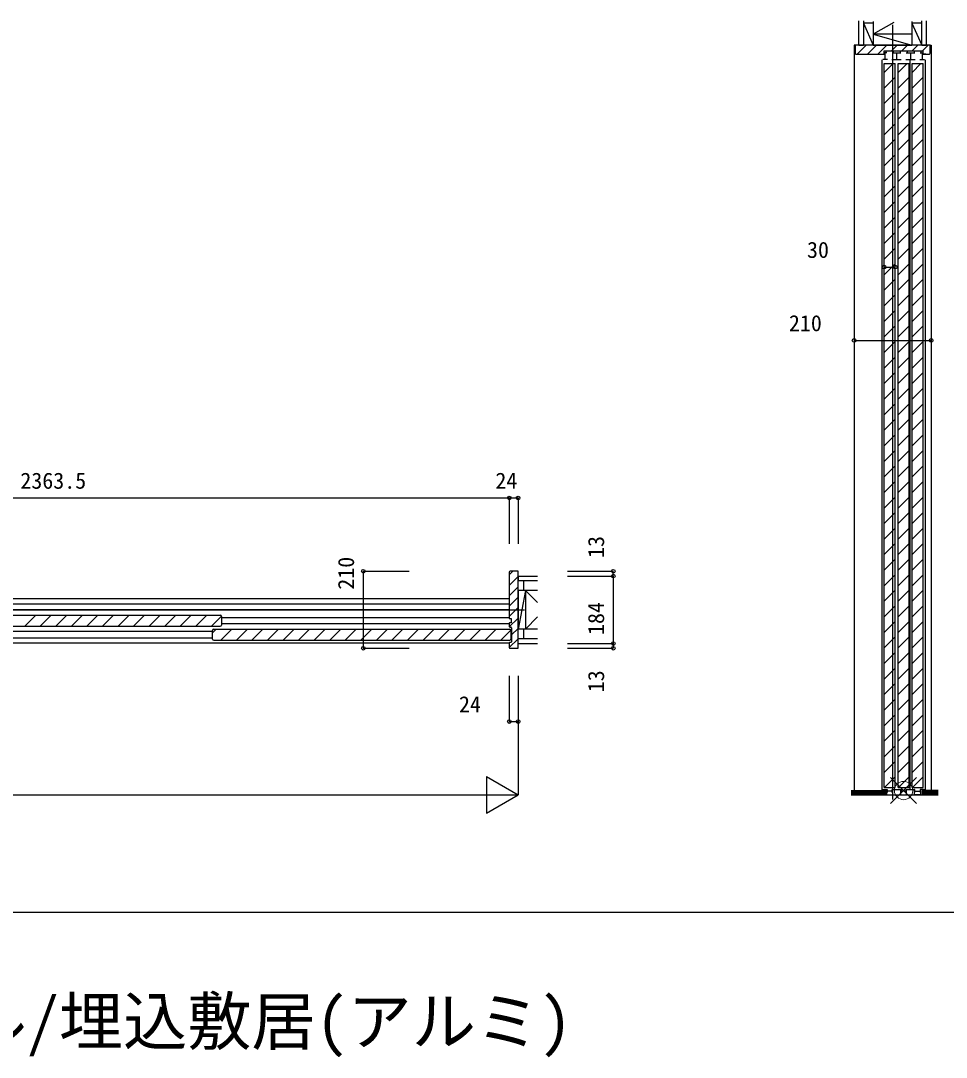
# Model space of a CAD drawing. Units: millimetres, scale not verified. Extents: x -14341 to 14340, y -10000 to 10000.
# Drawn here: x -11984 to -9459, y -7148 to -4320 of the extents above; entities that cross this region are included whole.
import ezdxf
from ezdxf.enums import TextEntityAlignment as Align

# ---------------------------------------------------------------- set-up
doc = ezdxf.new("R2010")
doc.units = ezdxf.units.MM
doc.header["$LTSCALE"] = 50
for name, color, linetype in [('0-0_0', 7, 'Continuous'), ('0-2_YKK_B1', 4, 'Continuous'), ('0-3_YKK_C1', 4, 'Continuous'), ('0-4_YKK_F1', 7, 'Continuous'), ('0-6_YKK_N1', 2, 'Continuous'), ('0-7_YKK_Z1', 7, 'Continuous')]:
    doc.layers.add(name, color=color, linetype=linetype)
doc.layers.add('0-5_YKK_IN', color=1, linetype='Continuous', lineweight=18)
doc.styles.add('ＭＳ ゴシック', font='')
doc.styles.get('ＭＳ ゴシック').set_extended_font_data('MS Gothic')

msp = doc.modelspace()

# ---------------------------------------------------------------- linework, layer by layer
at = {"layer": '0-2_YKK_B1'}
for p, q in [((-10651.18, -5832.24), (-10641.14, -5822.2)), ((-10651.18, -5860.53), (-10627.18, -5836.53)), ((-10627.18, -5835.2), (-10627.18, -5847.7)), ((-10651.18, -5888.81), (-10627.18, -5864.81)), ((-10627.18, -5874.7), (-10627.18, -5979.7)), ((-10651.18, -5917.1), (-10627.18, -5893.1)), ((-10651.18, -5945.38), (-10627.18, -5921.38)), ((-12246.88, -5942.2), (-11439.48, -5942.2)), ((-11972.97, -5972.2), (-11942.97, -5942.2)), ((-11930.55, -5972.2), (-11900.55, -5942.2)), ((-11888.12, -5972.2), (-11858.12, -5942.2)), ((-11845.69, -5972.2), (-11815.69, -5942.2)), ((-11803.27, -5972.2), (-11773.27, -5942.2)), ((-11760.84, -5972.2), (-11730.84, -5942.2)), ((-11718.41, -5972.2), (-11688.41, -5942.2)), ((-11675.99, -5972.2), (-11645.99, -5942.2)), ((-11633.56, -5972.2), (-11603.56, -5942.2)), ((-11591.13, -5972.2), (-11561.13, -5942.2)), ((-11548.71, -5972.2), (-11518.71, -5942.2)), ((-11506.28, -5972.2), (-11476.28, -5942.2)), ((-11463.85, -5972.2), (-11436.3, -5944.64)), ((-11436.18, -5945.5), (-11436.18, -5968.9)), ((-10651.11, -5973.59), (-10627.18, -5949.66)), ((-12246.88, -5972.2), (-11439.48, -5972.2)), ((-11460.68, -5990.43), (-11450.46, -5980.2)), ((-11460.68, -6006.9), (-11460.68, -5983.5)), ((-11457.38, -5980.2), (-10649.98, -5980.2)), ((-11438.03, -6010.2), (-11408.03, -5980.2)), ((-11395.6, -6010.2), (-11365.6, -5980.2)), ((-11353.18, -6010.2), (-11323.18, -5980.2)), ((-11310.75, -6010.2), (-11280.75, -5980.2)), ((-11268.32, -6010.2), (-11238.32, -5980.2)), ((-11225.9, -6010.2), (-11195.9, -5980.2)), ((-11183.47, -6010.2), (-11153.47, -5980.2)), ((-11141.05, -6010.2), (-11111.05, -5980.2)), ((-11098.62, -6010.2), (-11068.62, -5980.2)), ((-11056.19, -6010.2), (-11026.19, -5980.2)), ((-11013.77, -6010.2), (-10983.77, -5980.2)), ((-10971.34, -6010.2), (-10941.34, -5980.2)), ((-10928.91, -6010.2), (-10898.91, -5980.2)), ((-10886.49, -6010.2), (-10856.49, -5980.2)), ((-10844.06, -6010.2), (-10814.06, -5980.2)), ((-10801.63, -6010.2), (-10771.63, -5980.2)), ((-10759.21, -6010.2), (-10729.21, -5980.2)), ((-10716.78, -6010.2), (-10686.78, -5980.2)), ((-10674.35, -6010.2), (-10646.8, -5982.64)), ((-10650.18, -5974.2), (-10647.18, -5974.2)), ((-10646.68, -5983.5), (-10646.68, -6006.9)), ((-10645.18, -5976.2), (-10645.18, -6014.2)), ((-10645.18, -5995.95), (-10627.18, -5977.95)), ((-11457.38, -6010.2), (-10649.98, -6010.2)), ((-10651.18, -6030.23), (-10627.18, -6006.23)), ((-10651.18, -6017.2), (-10651.18, -6030.2)), ((-10647.18, -6016.2), (-10650.18, -6016.2)), ((-10627.18, -6019.2), (-10627.18, -6006.7))]:
    msp.add_line(p, q, dxfattribs=at)
for points in [[(-10651.18, -5824.2), (-10651.18, -5950.7), (-10650.68, -5951.2), (-10646.18, -5951.2), (-10646.18, -5952.2), (-10646.18, -5962.2), (-10646.18, -5963.2), (-10650.68, -5963.2), (-10651.18, -5963.7), (-10651.18, -5973.2)], [(-10627.18, -6007.2), (-10627.18, -5847.2), (-10627.18, -5822.2), (-10649.18, -5822.2)], [(-10649.18, -6032.2), (-10627.18, -6032.2), (-10627.18, -6007.2)]]:
    msp.add_lwpolyline(points, dxfattribs=at)
for centre, radius, start, end in [((-10649.18, -5824.2), 2, 90.00001, 179.99999), ((-11439.48, -5945.5), 3.3, 0, 90), ((-11457.38, -5983.5), 3.3, 90, 180), ((-11439.48, -5968.9), 3.3, 270, 0), ((-10650.18, -5973.2), 1, 180.00001, 269.99999), ((-10649.98, -5983.5), 3.3, 0, 90), ((-10647.18, -5976.2), 2, 0.00001, 89.99999), ((-11457.38, -6006.9), 3.3, 180, 270), ((-10650.18, -6017.2), 1, 90.00001, 179.99999), ((-10649.98, -6006.9), 3.3, 270, 0), ((-10647.18, -6014.2), 2, 270.00001, 359.99999), ((-10649.18, -6030.2), 2, 180.00001, 269.99999)]:
    msp.add_arc(centre, radius, start, end, dxfattribs=at)
at = {"layer": '0-3_YKK_C1'}
for p, q in [((-9708.19, -4389.02), (-9706.37, -4387.2)), ((-9702.08, -4411.2), (-9678.08, -4387.2)), ((-9697.69, -4387.2), (-9685.19, -4387.2)), ((-9673.8, -4411.2), (-9649.8, -4387.2)), ((-9658.19, -4387.2), (-9553.19, -4387.2)), ((-9645.51, -4411.2), (-9621.51, -4387.2)), ((-9623.09, -4402.8), (-9604.29, -4402.8)), ((-9623.09, -4407.9), (-9623.09, -4402.8)), ((-9608.83, -4402.8), (-9593.23, -4387.2)), ((-9606.29, -4407.9), (-9583.09, -4407.9)), ((-9604.29, -4402.8), (-9604.29, -4407.9)), ((-9594.69, -4407.9), (-9594.69, -4426.4)), ((-9585.09, -4402.8), (-9585.09, -4407.9)), ((-9580.55, -4402.8), (-9564.95, -4387.2)), ((-9568.29, -4407.9), (-9545.09, -4407.9)), ((-9566.29, -4402.8), (-9566.29, -4407.9)), ((-9556.69, -4407.9), (-9556.69, -4426.4)), ((-9552.26, -4402.8), (-9536.66, -4387.2)), ((-9547.09, -4402.8), (-9547.09, -4407.9)), ((-9526.19, -4387.2), (-9513.69, -4387.2)), ((-9523.98, -4402.8), (-9508.38, -4387.2)), ((-9636.49, -4411.4), (-9626.79, -4411.4)), ((-9634.69, -4426.58), (-9634.69, -6418.47)), ((-9619.89, -4426.4), (-9632.49, -4426.4)), ((-9628.69, -4437.2), (-9598.69, -4437.2)), ((-9628.69, -6412.2), (-9628.69, -4437.2)), ((-9628.69, -4461.61), (-9604.27, -4437.2)), ((-9607.49, -4426.4), (-9581.89, -4426.4)), ((-9598.69, -6412.2), (-9598.69, -4437.2)), ((-9598.69, -6412.2), (-9598.69, -4437.2)), ((-9590.69, -4437.2), (-9560.69, -4437.2)), ((-9590.69, -6412.2), (-9590.69, -4437.2)), ((-9590.69, -4461.61), (-9566.27, -4437.2)), ((-9569.49, -4426.4), (-9543.89, -4426.4)), ((-9560.69, -6412.2), (-9560.69, -4437.2)), ((-9560.69, -6412.2), (-9560.69, -4437.2)), ((-9558.69, -4426.58), (-9558.69, -6417.2)), ((-9552.69, -4437.2), (-9522.69, -4437.2)), ((-9552.69, -6412.2), (-9552.69, -4437.2)), ((-9552.69, -4461.61), (-9528.27, -4437.2)), ((-9531.49, -4426.4), (-9518.89, -4426.4)), ((-9514.89, -4411.4), (-9524.59, -4411.4)), ((-9522.69, -6412.2), (-9522.69, -4437.2)), ((-9516.69, -4426.58), (-9516.69, -6418.47)), ((-9628.69, -4504.04), (-9598.69, -4474.04)), ((-9590.69, -4504.04), (-9560.69, -4474.04)), ((-9552.69, -4504.04), (-9522.69, -4474.04)), ((-9628.69, -4546.47), (-9598.69, -4516.47)), ((-9590.69, -4546.47), (-9560.69, -4516.47)), ((-9552.69, -4546.47), (-9522.69, -4516.47)), ((-9628.69, -4588.89), (-9598.69, -4558.89)), ((-9590.69, -4588.89), (-9560.69, -4558.89)), ((-9552.69, -4588.89), (-9522.69, -4558.89)), ((-9628.69, -4631.32), (-9598.69, -4601.32)), ((-9590.69, -4631.32), (-9560.69, -4601.32)), ((-9552.69, -4631.32), (-9522.69, -4601.32)), ((-9628.69, -4673.75), (-9598.69, -4643.75)), ((-9590.69, -4673.75), (-9560.69, -4643.75)), ((-9552.69, -4673.75), (-9522.69, -4643.75)), ((-9628.69, -4716.17), (-9598.69, -4686.17)), ((-9590.69, -4716.17), (-9560.69, -4686.17)), ((-9552.69, -4716.17), (-9522.69, -4686.17)), ((-9628.69, -4758.6), (-9598.69, -4728.6)), ((-9590.69, -4758.6), (-9560.69, -4728.6)), ((-9552.69, -4758.6), (-9522.69, -4728.6)), ((-9628.69, -4801.03), (-9598.69, -4771.03)), ((-9590.69, -4801.03), (-9560.69, -4771.03)), ((-9552.69, -4801.03), (-9522.69, -4771.03)), ((-9628.69, -4843.45), (-9598.69, -4813.45)), ((-9590.69, -4843.45), (-9560.69, -4813.45)), ((-9552.69, -4843.45), (-9522.69, -4813.45)), ((-9628.69, -4885.88), (-9598.69, -4855.88)), ((-9590.69, -4885.88), (-9560.69, -4855.88)), ((-9552.69, -4885.88), (-9522.69, -4855.88)), ((-9628.69, -4928.31), (-9598.69, -4898.31)), ((-9590.69, -4928.31), (-9560.69, -4898.31)), ((-9552.69, -4928.31), (-9522.69, -4898.31)), ((-9628.69, -4970.73), (-9598.69, -4940.73)), ((-9590.69, -4970.73), (-9560.69, -4940.73)), ((-9552.69, -4970.73), (-9522.69, -4940.73)), ((-9628.69, -5013.16), (-9598.69, -4983.16)), ((-9590.69, -5013.16), (-9560.69, -4983.16)), ((-9552.69, -5013.16), (-9522.69, -4983.16)), ((-9628.69, -5055.58), (-9598.69, -5025.58)), ((-9590.69, -5055.58), (-9560.69, -5025.58)), ((-9552.69, -5055.58), (-9522.69, -5025.58)), ((-9628.69, -5098.01), (-9598.69, -5068.01)), ((-9590.69, -5098.01), (-9560.69, -5068.01)), ((-9552.69, -5098.01), (-9522.69, -5068.01)), ((-9628.69, -5140.44), (-9598.69, -5110.44)), ((-9590.69, -5140.44), (-9560.69, -5110.44)), ((-9552.69, -5140.44), (-9522.69, -5110.44)), ((-9628.69, -5182.86), (-9598.69, -5152.86)), ((-9590.69, -5182.86), (-9560.69, -5152.86)), ((-9552.69, -5182.86), (-9522.69, -5152.86)), ((-9628.69, -5225.29), (-9598.69, -5195.29)), ((-9590.69, -5225.29), (-9560.69, -5195.29)), ((-9552.69, -5225.29), (-9522.69, -5195.29)), ((-9628.69, -5267.72), (-9598.69, -5237.72)), ((-9590.69, -5267.72), (-9560.69, -5237.72)), ((-9552.69, -5267.72), (-9522.69, -5237.72)), ((-9628.69, -5310.14), (-9598.69, -5280.14)), ((-9590.69, -5310.14), (-9560.69, -5280.14)), ((-9552.69, -5310.14), (-9522.69, -5280.14)), ((-9628.69, -5352.57), (-9598.69, -5322.57)), ((-9590.69, -5352.57), (-9560.69, -5322.57)), ((-9552.69, -5352.57), (-9522.69, -5322.57)), ((-9628.69, -5395), (-9598.69, -5365)), ((-9590.69, -5395), (-9560.69, -5365)), ((-9552.69, -5395), (-9522.69, -5365)), ((-9628.69, -5437.42), (-9598.69, -5407.42)), ((-9590.69, -5437.42), (-9560.69, -5407.42)), ((-9552.69, -5437.42), (-9522.69, -5407.42)), ((-9628.69, -5479.85), (-9598.69, -5449.85)), ((-9590.69, -5479.85), (-9560.69, -5449.85)), ((-9552.69, -5479.85), (-9522.69, -5449.85)), ((-9628.69, -5522.28), (-9598.69, -5492.28)), ((-9590.69, -5522.28), (-9560.69, -5492.28)), ((-9552.69, -5522.28), (-9522.69, -5492.28)), ((-9628.69, -5564.7), (-9598.69, -5534.7)), ((-9590.69, -5564.7), (-9560.69, -5534.7)), ((-9552.69, -5564.7), (-9522.69, -5534.7)), ((-9628.69, -5607.13), (-9598.69, -5577.13)), ((-9590.69, -5607.13), (-9560.69, -5577.13)), ((-9552.69, -5607.13), (-9522.69, -5577.13)), ((-9628.69, -5649.55), (-9598.69, -5619.55)), ((-9590.69, -5649.55), (-9560.69, -5619.55)), ((-9552.69, -5649.55), (-9522.69, -5619.55)), ((-9628.69, -5691.98), (-9598.69, -5661.98)), ((-9590.69, -5691.98), (-9560.69, -5661.98)), ((-9552.69, -5691.98), (-9522.69, -5661.98)), ((-9628.69, -5734.41), (-9598.69, -5704.41)), ((-9590.69, -5734.41), (-9560.69, -5704.41)), ((-9552.69, -5734.41), (-9522.69, -5704.41)), ((-9628.69, -5776.83), (-9598.69, -5746.83)), ((-9590.69, -5776.83), (-9560.69, -5746.83)), ((-9552.69, -5776.83), (-9522.69, -5746.83)), ((-9628.69, -5819.26), (-9598.69, -5789.26)), ((-9590.69, -5819.26), (-9560.69, -5789.26)), ((-9552.69, -5819.26), (-9522.69, -5789.26)), ((-9628.69, -5861.69), (-9598.69, -5831.69)), ((-9590.69, -5861.69), (-9560.69, -5831.69)), ((-9552.69, -5861.69), (-9522.69, -5831.69)), ((-9628.69, -5904.11), (-9598.69, -5874.11)), ((-9590.69, -5904.11), (-9560.69, -5874.11)), ((-9552.69, -5904.11), (-9522.69, -5874.11)), ((-13825.18, -5896.7), (-10651.18, -5896.7)), ((-12225.68, -5910.7), (-10651.18, -5910.7)), ((-10651.18, -5927.7), (-12225.68, -5927.7)), ((-9628.69, -5946.54), (-9598.69, -5916.54)), ((-9590.69, -5946.54), (-9560.69, -5916.54)), ((-9552.69, -5946.54), (-9522.69, -5916.54)), ((-11436.18, -5948.7), (-10651.18, -5948.7)), ((-10651.18, -5965.7), (-11436.18, -5965.7)), ((-9628.69, -5988.97), (-9598.69, -5958.97)), ((-9590.69, -5988.97), (-9560.69, -5958.97)), ((-9552.69, -5988.97), (-9522.69, -5958.97)), ((-11460.68, -5986.7), (-13825.18, -5986.7)), ((-13825.18, -6003.7), (-11460.68, -6003.7)), ((-13825.18, -6017.7), (-10651.18, -6017.7)), ((-9628.69, -6031.39), (-9598.69, -6001.39)), ((-9590.69, -6031.39), (-9560.69, -6001.39)), ((-9552.69, -6031.39), (-9522.69, -6001.39)), ((-9628.69, -6073.82), (-9598.69, -6043.82)), ((-9590.69, -6073.82), (-9560.69, -6043.82)), ((-9552.69, -6073.82), (-9522.69, -6043.82)), ((-9628.69, -6116.24), (-9598.69, -6086.24)), ((-9590.69, -6116.24), (-9560.69, -6086.24)), ((-9552.69, -6116.24), (-9522.69, -6086.24)), ((-9628.69, -6158.67), (-9598.69, -6128.67)), ((-9590.69, -6158.67), (-9560.69, -6128.67)), ((-9552.69, -6158.67), (-9522.69, -6128.67)), ((-9628.69, -6201.1), (-9598.69, -6171.1)), ((-9590.69, -6201.1), (-9560.69, -6171.1)), ((-9552.69, -6201.1), (-9522.69, -6171.1)), ((-9628.69, -6243.52), (-9598.69, -6213.52)), ((-9590.69, -6243.52), (-9560.69, -6213.52)), ((-9552.69, -6243.52), (-9522.69, -6213.52)), ((-9628.69, -6285.95), (-9598.69, -6255.95)), ((-9590.69, -6285.95), (-9560.69, -6255.95)), ((-9552.69, -6285.95), (-9522.69, -6255.95)), ((-9628.69, -6328.38), (-9598.69, -6298.38)), ((-9590.69, -6328.38), (-9560.69, -6298.38)), ((-9552.69, -6328.38), (-9522.69, -6298.38)), ((-9628.69, -6370.8), (-9598.69, -6340.8)), ((-9590.69, -6370.8), (-9560.69, -6340.8)), ((-9552.69, -6370.8), (-9522.69, -6340.8)), ((-9627.66, -6412.2), (-9598.69, -6383.23)), ((-9589.66, -6412.2), (-9560.69, -6383.23)), ((-9551.66, -6412.2), (-9522.69, -6383.23)), ((-9628.69, -6412.2), (-9598.69, -6412.2)), ((-9590.69, -6412.2), (-9560.69, -6412.2)), ((-9552.69, -6412.2), (-9522.69, -6412.2)), ((-9636.19, -6420), (-9636.19, -6419.4)), ((-9634.69, -6420.2), (-9634.69, -6419.84)), ((-9606.69, -6421.7), (-9620.69, -6421.7)), ((-9568.69, -6421.7), (-9582.69, -6421.7)), ((-9544.69, -6421.7), (-9530.69, -6421.7)), ((-9516.69, -6420.2), (-9516.69, -6419.84)), ((-9515.19, -6420), (-9515.19, -6419.4))]:
    msp.add_line(p, q, dxfattribs=at)
for points in [[(-9708.19, -4387.2), (-9710.69, -4387.2), (-9710.69, -6420.2)], [(-9528.19, -4387.2), (-9683.19, -4387.2), (-9708.19, -4387.2), (-9708.19, -4409.2)], [(-9706.19, -4411.2), (-9628.79, -4411.2), (-9628.29, -4410.7), (-9628.29, -4402.8), (-9584.19, -4402.8), (-9567.19, -4402.8), (-9523.09, -4402.8), (-9523.09, -4410.7), (-9522.59, -4411.2), (-9505.19, -4411.2)], [(-9621.09, -4407.9), (-9626.79, -4407.9), (-9626.79, -4426.4)], [(-9547.09, -4402.8), (-9528.29, -4402.8), (-9528.29, -4407.9)], [(-9530.29, -4407.9), (-9524.59, -4407.9), (-9524.59, -4426.4)], [(-9503.19, -4409.2), (-9503.19, -4387.2), (-9528.19, -4387.2)], [(-9503.19, -4387.2), (-9500.69, -4387.2), (-9500.69, -6420.2)], [(-9630.19, -6417.4), (-9621.99, -6417.4), (-9621.99, -6432.2), (-9605.39, -6432.2), (-9605.39, -6417.4), (-9583.99, -6417.4)], [(-9622.14, -6417.2), (-9620.69, -6417.2), (-9620.69, -6425.2)], [(-9606.69, -6425.2), (-9606.69, -6417.2), (-9605.24, -6417.2)], [(-9584.14, -6417.2), (-9582.69, -6417.2), (-9582.69, -6425.2)], [(-9583.99, -6417.4), (-9583.99, -6432.2), (-9567.39, -6432.2), (-9567.39, -6417.4), (-9545.99, -6417.4)], [(-9568.69, -6425.2), (-9568.69, -6417.2), (-9567.24, -6417.2)], [(-9544.69, -6425.2), (-9544.69, -6417.2), (-9546.14, -6417.2)], [(-9521.19, -6417.4), (-9529.39, -6417.4), (-9529.39, -6432.2), (-9545.99, -6432.2), (-9545.99, -6417.4)], [(-9529.24, -6417.2), (-9530.69, -6417.2), (-9530.69, -6425.2)]]:
    msp.add_lwpolyline(points, dxfattribs=at)
for centre, radius, start, end in [((-9706.19, -4409.2), 2, 180.00001, 269.99999), ((-9505.19, -4409.2), 2, 270.00001, 359.99999), ((-9630.19, -6427.4), 10, 90, 126.86989), ((-9521.19, -6427.4), 10, 53.13011, 90)]:
    msp.add_arc(centre, radius, start, end, dxfattribs=at)
at = {"layer": '0-4_YKK_F1'}
msp.add_line((-14341, -6752.2), (14159, -6752.2), dxfattribs=at)
at = {"layer": '0-5_YKK_IN'}
for p, q in [((-9611.04, -6455.56), (-9540.33, -6384.84)), ((-9611.04, -6384.84), (-9540.33, -6455.56))]:
    msp.add_line(p, q, dxfattribs=at)
msp.add_circle((-9575.69, -6420.2), 25, dxfattribs=at)
at = {"layer": '0-6_YKK_N1'}
for p, q in [((-9628.69, -4992.48), (-9598.69, -4992.48)), ((-9710.69, -5192.48), (-9500.69, -5192.48)), ((-13014.68, -5622.2), (-10651.18, -5622.2)), ((-10651.18, -5622.2), (-10627.18, -5622.2)), ((-10651.18, -5622.2), (-10651.18, -5747.2)), ((-10627.18, -5622.2), (-10627.18, -5747.2)), ((-11049.41, -5822.2), (-10924.41, -5822.2)), ((-11049.41, -5822.2), (-11049.41, -6032.2)), ((-10492.42, -5822.2), (-10367.42, -5822.2)), ((-10367.42, -5835.2), (-10367.42, -5822.2)), ((-10492.42, -5835.2), (-10367.42, -5835.2)), ((-10367.42, -5835.2), (-10367.42, -6019.2)), ((-10492.42, -6019.2), (-10367.42, -6019.2)), ((-10367.42, -6019.2), (-10367.42, -6032.2)), ((-11049.41, -6032.2), (-10924.41, -6032.2)), ((-10492.42, -6032.2), (-10367.42, -6032.2)), ((-10627.18, -6107.2), (-10627.18, -6432.2)), ((-10713.79, -6382.2), (-10713.79, -6482.2)), ((-10713.79, -6382.2), (-10627.18, -6432.2)), ((-13849.18, -6432.2), (-10627.18, -6432.2)), ((-10713.79, -6482.2), (-10627.18, -6432.2))]:
    msp.add_line(p, q, dxfattribs=at)
msp.add_lwpolyline([(-10651.18, -6107.2), (-10651.18, -6232.2), (-10627.18, -6232.2)], dxfattribs=at)
for centre in [(-9628.69, -4992.48), (-9598.69, -4992.48), (-9710.69, -5192.48), (-9500.69, -5192.48), (-10651.18, -5622.2), (-10627.18, -5622.2), (-11049.41, -5822.2), (-10367.42, -5822.2), (-10367.42, -5835.2), (-10367.42, -6019.2), (-11049.41, -6032.2), (-10367.42, -6032.2), (-10651.18, -6232.2), (-10627.18, -6232.2)]:
    msp.add_circle(centre, 5, dxfattribs=at)
at = {"layer": '0-7_YKK_Z1'}
for p, q in [((-9697.69, -4387.2), (-9697.69, -4320.76)), ((-9685.19, -4320.76), (-9685.19, -4387.2)), ((-9658.19, -4322.8), (-9658.19, -4387.2)), ((-9601.83, -4324.66), (-9658.19, -4357.2)), ((-9553.19, -4322.8), (-9553.19, -4387.2)), ((-9526.19, -4387.2), (-9526.19, -4320.28)), ((-9513.69, -4320.28), (-9513.69, -4387.2)), ((-9658.19, -4327.2), (-9685.19, -4327.2)), ((-9685.19, -4327.2), (-9658.19, -4387.2)), ((-9605.69, -4331.21), (-9605.69, -6444.73)), ((-9526.19, -4327.2), (-9553.19, -4327.2)), ((-9553.19, -4327.2), (-9526.19, -4387.2)), ((-9658.19, -4357.2), (-9553.19, -4387.2)), ((-9553.19, -4357.2), (-9658.19, -4357.2)), ((-10627.18, -5835.2), (-10574.1, -5835.2)), ((-10627.18, -5847.7), (-10574.1, -5847.7)), ((-10612.18, -5847.7), (-10612.18, -5874.7)), ((-10574.1, -5874.7), (-10627.18, -5874.7)), ((-10607.18, -5874.7), (-10627.18, -5979.7)), ((-10574.1, -5907.78), (-10607.18, -5874.7)), ((-10607.18, -5874.7), (-10607.18, -5979.7)), ((-13895.63, -5927.2), (-10610.13, -5927.2)), ((-10574.1, -5946.62), (-10607.18, -5979.7)), ((-10574.1, -5979.7), (-10627.18, -5979.7)), ((-10612.18, -5979.7), (-10612.18, -6006.7)), ((-10574.1, -5979.7), (-10607.18, -5979.7)), ((-10574.1, -6006.7), (-10627.18, -6006.7)), ((-10627.18, -6019.2), (-10574.1, -6019.2)), ((-9719.03, -6420.2), (-9626.1, -6420.2)), ((-9719.03, -6423.2), (-9626.19, -6423.2)), ((-9719.03, -6426.2), (-9626.19, -6426.2)), ((-9719.03, -6429.2), (-9626.19, -6429.2)), ((-9719.03, -6432.2), (-9481.51, -6432.2)), ((-9626.19, -6420.2), (-9626.19, -6432.2)), ((-9481.51, -6420.2), (-9525.19, -6420.2)), ((-9525.19, -6420.2), (-9525.19, -6432.2)), ((-9481.51, -6423.2), (-9525.19, -6423.2)), ((-9481.51, -6426.2), (-9525.19, -6426.2)), ((-9481.51, -6429.2), (-9525.19, -6429.2))]:
    msp.add_line(p, q, dxfattribs=at)

# ---------------------------------------------------------------- texts
at = {"layer": '0-0_0', "style": 'ＭＳ ゴシック'}
msp.add_text('枠見込み186/ラウンドレール/埋込敷居(アルミ)', height=128.3, dxfattribs=at).set_placement((-14241, -7152.2), align=Align.BOTTOM_LEFT)
at = {"layer": '0-6_YKK_N1', "style": 'ＭＳ ゴシック'}
for s, p in [('30', (-9839.11, -4980.48)), ('210', (-9888.4, -5180.48)), ('2363.5', (-11984.93, -5610.2)), ('24', (-10689.18, -5610.2)), ('24', (-10788.47, -6220.2))]:
    msp.add_text(s, height=43.99, dxfattribs=at).set_placement(p, align=Align.BOTTOM_LEFT)
for s, p in [('13', (-10379.42, -5785.8)), ('210', (-11061.41, -5872.36)), ('184', (-10379.42, -5995.88)), ('13', (-10379.42, -6152.2))]:
    msp.add_text(s, height=43.99, rotation=90, dxfattribs=at).set_placement(p, align=Align.BOTTOM_LEFT)

doc.saveas('drawing.dxf')
